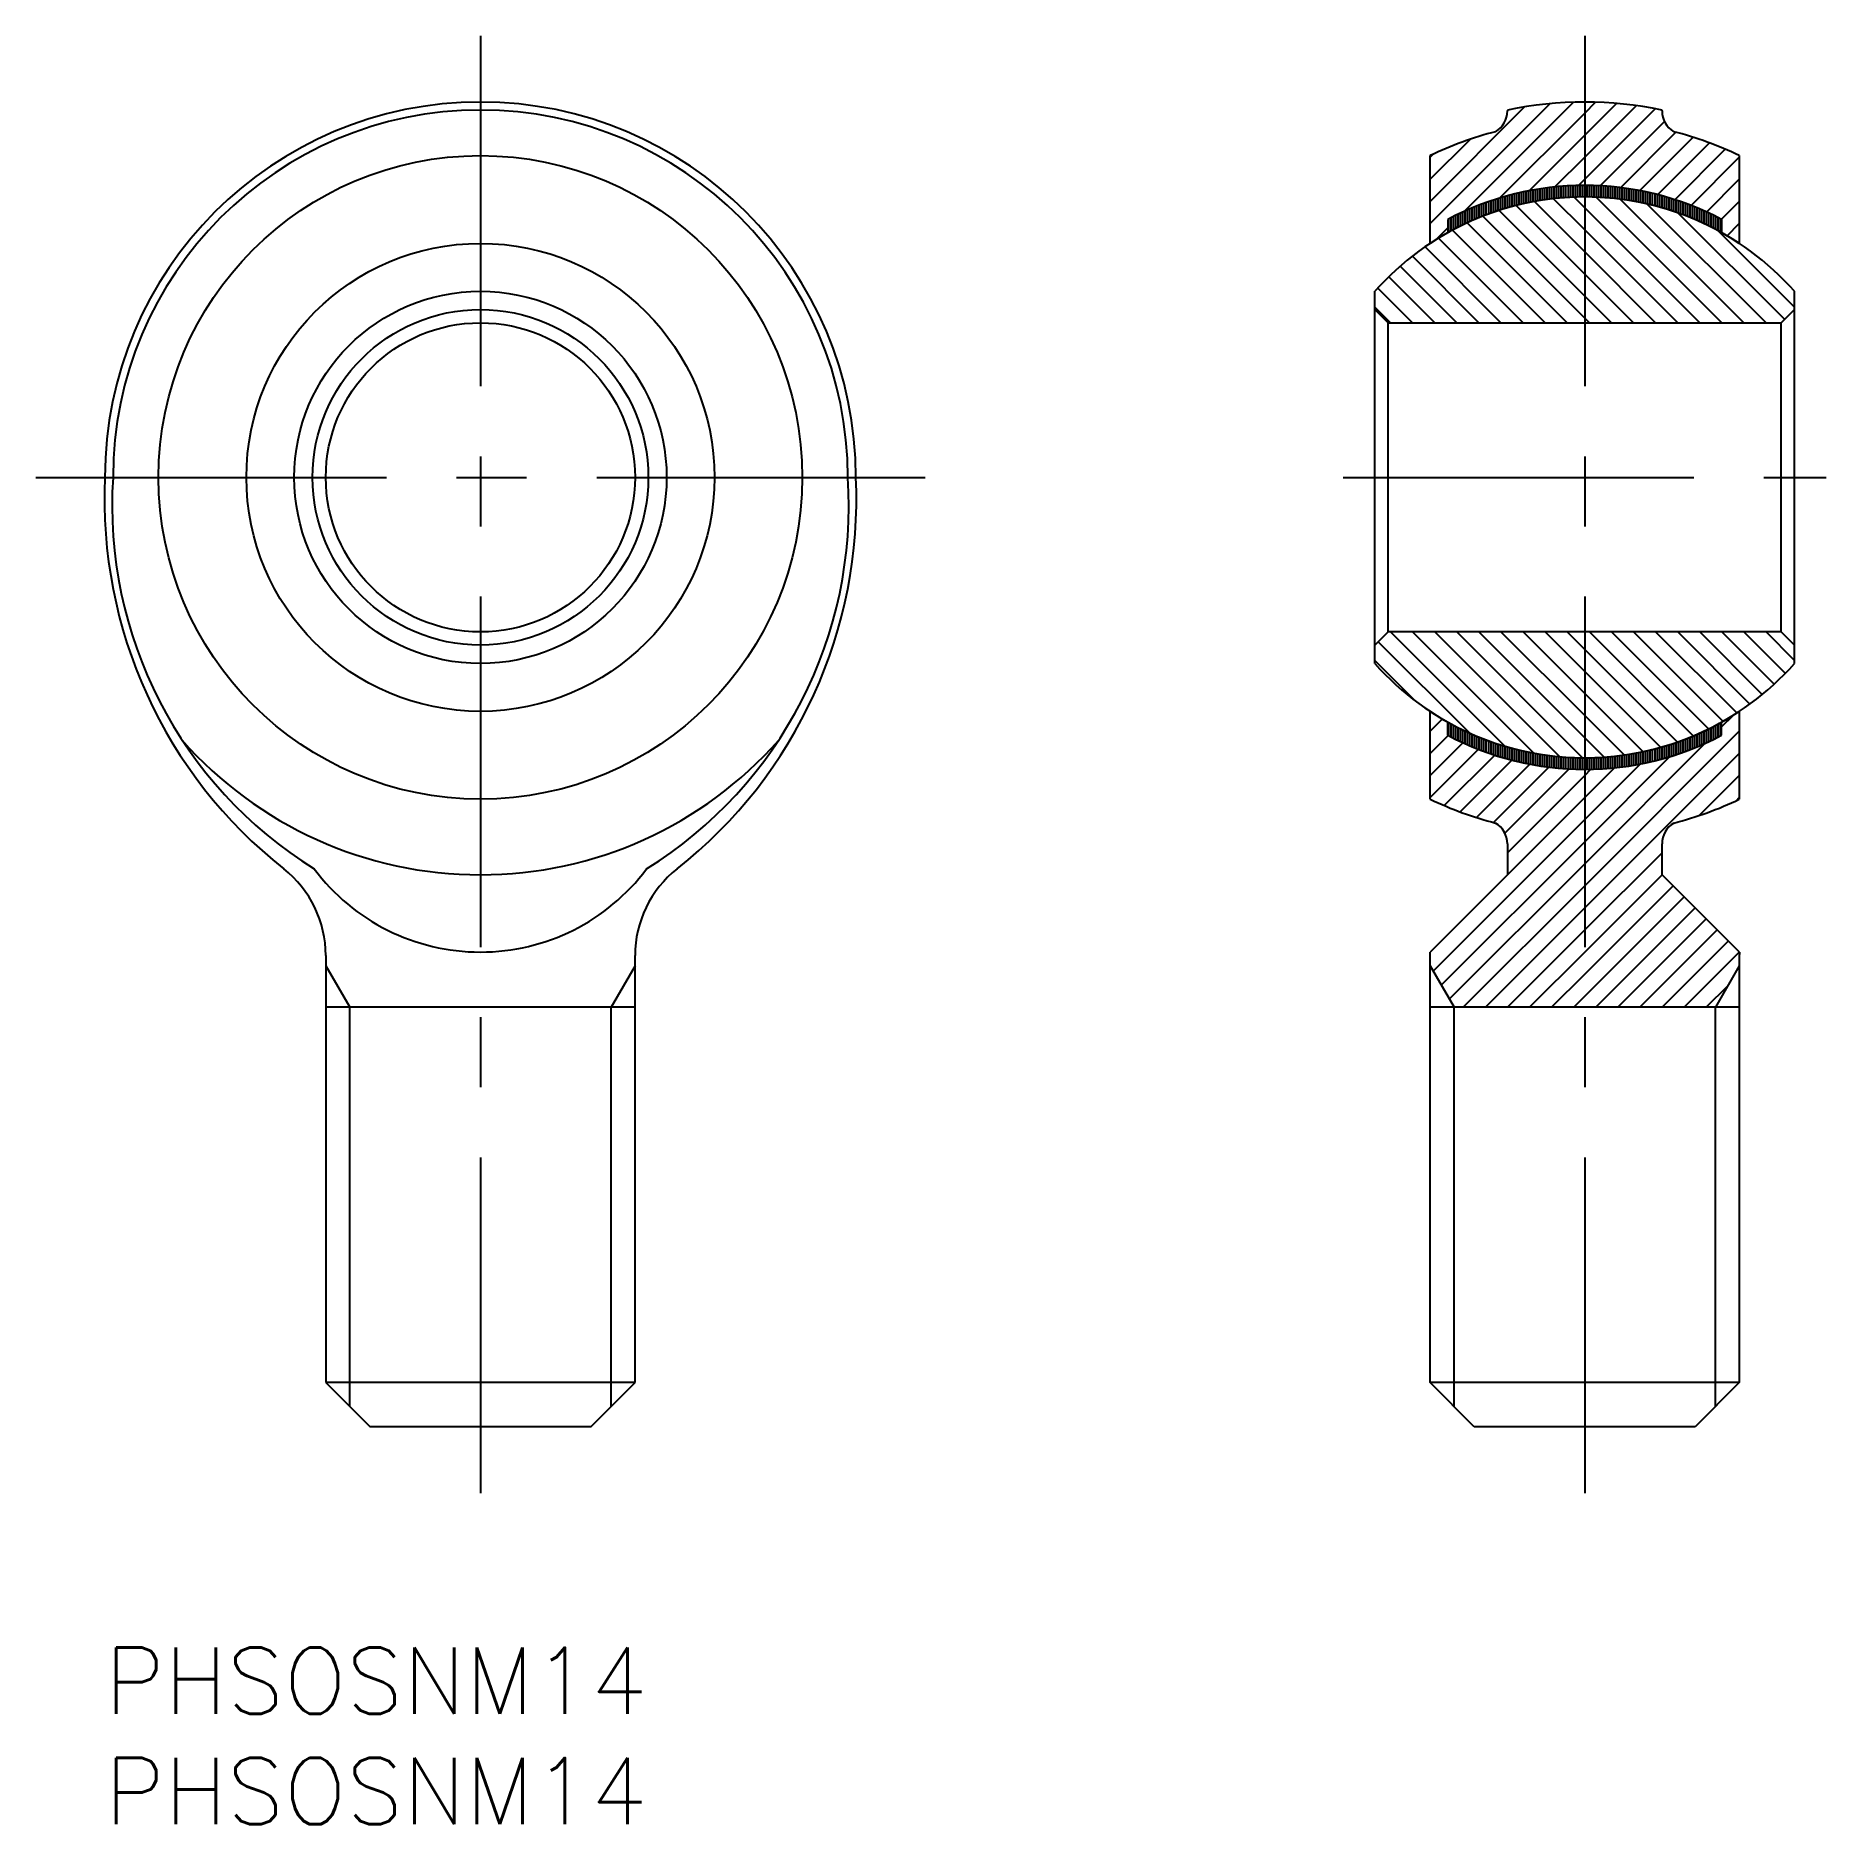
# Model space of a CAD drawing. Extents: x -3.1 to 77.9, y -8 to 73.
import ezdxf

# ---------------------------------------------------------------- set-up
doc = ezdxf.new("R2010")
doc.units = 0
doc.header["$LTSCALE"] = 0.5
doc.linetypes.add('CENTER', pattern=[50.8, 31.75, -6.35, 6.35, -6.35])
for name, color, linetype in [('MSM_CENTER', 1, 'CENTER'), ('MSM_CONTINUOUS', 7, 'CONTINUOUS'), ('MSM_NARROW', 5, 'CONTINUOUS'), ('MSM_PART_NUMBER', 7, 'CONTINUOUS')]:
    doc.layers.add(name, color=color, linetype=linetype)
doc.styles.get("Standard").update_dxf_attribs({"font": 'txt.shx', "height": 3, "bigfont": 'bigfont.shx'})

msp = doc.modelspace()

# ---------------------------------------------------------------- linework, layer by layer
at = {"layer": 'MSM_CENTER'}
for p, q in [((17, 73), (17, 7)), ((67, 73), (67, 7)), ((-3.132, 53), (37.132, 53)), ((56.067, 53), (77.933, 53))]:
    msp.add_line(p, q, dxfattribs=at)
at = {"layer": 'MSM_CONTINUOUS'}
for p, q in [((63.5, 69.636), (63.5, 69.6)), ((70.5, 69.6), (70.5, 69.636)), ((60, 63.597), (60, 67.574)), ((74, 67.574), (74, 63.597)), ((60.8, 64.682), (60.8, 64.084)), ((73.2, 64.682), (73.2, 64.084)), ((57.5, 44.571), (57.5, 61.428)), ((76.5, 44.571), (76.5, 61.428)), ((57.5, 60.6), (58.1, 60)), ((58.1, 60), (75.9, 60)), ((58.1, 46), (58.1, 60)), ((75.9, 60), (76.5, 60.6)), ((75.9, 46), (75.9, 60)), ((58.1, 46), (57.5, 45.4)), ((75.9, 46), (58.1, 46)), ((76.5, 45.4), (75.9, 46)), ((60, 38.426), (60, 42.403)), ((74, 42.403), (74, 38.426)), ((60.8, 41.318), (60.8, 41.916)), ((73.2, 41.318), (73.2, 41.916)), ((63.5, 36.4), (63.5, 35)), ((70.5, 35), (70.5, 36.4)), ((63.5, 35), (59.998, 31.498)), ((74.002, 31.498), (70.5, 35)), ((10, 31.342), (10, 12)), ((24, 12), (24, 31.342)), ((60, 12), (60, 31.342)), ((74, 31.342), (74, 12)), ((24, 29), (10, 29)), ((74, 29), (60, 29)), ((10, 12), (12, 10)), ((24, 12), (10, 12)), ((22, 10), (24, 12)), ((62, 10), (60, 12)), ((74, 12), (60, 12)), ((74, 12), (72, 10)), ((22, 10), (12, 10)), ((72, 10), (62, 10))]:
    msp.add_line(p, q, dxfattribs=at)
for radius in [14.574, 10.597, 8.429, 7.6, 7]:
    msp.add_circle((17, 53), radius, dxfattribs=at)
for centre, radius, start, end in [((17, 53), 17, 0.00015, 179.99985), ((67, 53), 17, 78.11884, 101.88116), ((17, 53), 16.636, 0.00016, 179.99984), ((62.4, 69.6), 1.1, 300.94427, 0), ((71.6, 69.6), 1.1, 180, 239.05573), ((67, 53), 16.168, 104.44961, 115.65517), ((67, 53), 16.168, 64.34483, 75.55039), ((67, 53), 12.7, 41.57985, 138.42015), ((67, 53), 12.7, 56.55192, 123.44808), ((67, 53), 13.225, 62.04298, 117.95702), ((21.297, 52.01), 21.32, 177.33837, 231.74322), ((19.68, 51.719), 19.358, 176.20631, 238.18953), ((14.32, 51.719), 19.358, 301.81047, 3.79369), ((12.703, 52.01), 21.32, 308.25678, 2.66163), ((67, 53), 12.7, 221.57985, 318.42015), ((67, 53), 12.7, 236.55192, 303.44808), ((17, 53), 18, 221.37695, 318.62305), ((67, 53), 13.225, 242.04298, 297.95702), ((67, 53), 16.168, 244.34483, 255.55039), ((67, 53), 16.168, 284.44961, 295.65517), ((62.4, 36.4), 1.1, 360, 59.05573), ((71.6, 36.4), 1.1, 120.94427, 180), ((5, 31.342), 5, 0, 51.74322), ((17, 40.897), 9.396, 216.80009, 323.19991), ((29, 31.342), 5, 128.25678, 180), ((55, 31.342), 5, 360, 1.77878), ((79, 31.342), 5, 178.22122, 180)]:
    msp.add_arc(centre, radius, start, end, dxfattribs=at)
at = {"layer": 'MSM_NARROW'}
for p, q in [((60, 64.5), (65.423, 69.923)), ((60, 65.5), (64.279, 69.779)), ((61.545, 65.045), (66.487, 69.987)), ((67, 69.5), (67.487, 69.987)), ((67, 68.5), (68.434, 69.934)), ((67, 67.5), (69.334, 69.834)), ((63.146, 65.646), (67, 69.5)), ((67, 66.5), (70.192, 69.692)), ((67.706, 66.206), (70.616, 69.116)), ((60, 66.5), (61.806, 68.306)), ((64.477, 65.977), (67, 68.5)), ((68.621, 66.121), (71.13, 68.63)), ((69.485, 65.985), (71.904, 68.404)), ((70.302, 65.802), (72.647, 68.147)), ((60, 67.5), (60.135, 67.635)), ((65.654, 66.154), (67, 67.5)), ((71.077, 65.577), (73.362, 67.862)), ((71.815, 65.315), (74, 67.5)), ((66.717, 66.217), (67, 66.5)), ((72.518, 65.018), (74, 66.5)), ((63.288, 65.141), (63.288, 65.689)), ((63.394, 65.176), (63.394, 65.722)), ((63.5, 65.207), (63.5, 65.752)), ((63.606, 65.234), (63.606, 65.779)), ((63.712, 65.262), (63.712, 65.805)), ((63.818, 65.29), (63.818, 65.831)), ((63.924, 65.317), (63.924, 65.858)), ((64.03, 65.345), (64.03, 65.884)), ((64.136, 65.373), (64.136, 65.911)), ((64.242, 65.394), (64.242, 65.932)), ((64.348, 65.416), (64.348, 65.952)), ((64.454, 65.437), (64.454, 65.973)), ((64.56, 65.458), (64.56, 65.993)), ((64.667, 65.48), (64.667, 66.014)), ((64.773, 65.501), (64.773, 66.034)), ((64.879, 65.521), (64.879, 66.053)), ((64.985, 65.536), (64.985, 66.068)), ((65.091, 65.551), (65.091, 66.082)), ((65.197, 65.566), (65.197, 66.097)), ((65.303, 65.581), (65.303, 66.111)), ((65.409, 65.596), (65.409, 66.125)), ((65.515, 65.612), (65.515, 66.14)), ((65.621, 65.623), (65.621, 66.152)), ((65.727, 65.632), (65.727, 66.16)), ((65.833, 65.641), (65.833, 66.169)), ((65.939, 65.65), (65.939, 66.177)), ((66.045, 65.66), (66.045, 66.186)), ((66.151, 65.669), (66.151, 66.195)), ((66.258, 65.678), (66.258, 66.203)), ((66.364, 65.682), (66.364, 66.208)), ((66.47, 65.685), (66.47, 66.211)), ((67, 65.209), (66.523, 65.687)), ((66.576, 65.688), (66.576, 66.213)), ((66.682, 65.691), (66.682, 66.216)), ((66.788, 65.694), (66.788, 66.219)), ((66.894, 65.697), (66.894, 66.222)), ((67, 65.7), (67, 66.225)), ((67, 65.7), (67, 66.225)), ((67.106, 65.697), (67.106, 66.222)), ((67.212, 65.694), (67.212, 66.219)), ((67.318, 65.691), (67.318, 66.216)), ((67.424, 65.688), (67.424, 66.213)), ((73.209, 60), (67.524, 65.685)), ((67.53, 65.685), (67.53, 66.211)), ((67.636, 65.682), (67.636, 66.208)), ((67.742, 65.678), (67.742, 66.203)), ((67.849, 65.669), (67.849, 66.195)), ((67.955, 65.66), (67.955, 66.186)), ((68.061, 65.65), (68.061, 66.177)), ((68.167, 65.641), (68.167, 66.169)), ((68.273, 65.632), (68.273, 66.16)), ((68.379, 65.623), (68.379, 66.152)), ((68.485, 65.612), (68.485, 66.14)), ((68.591, 65.596), (68.591, 66.125)), ((68.697, 65.581), (68.697, 66.111)), ((68.803, 65.566), (68.803, 66.097)), ((68.909, 65.551), (68.909, 66.082)), ((69.015, 65.536), (69.015, 66.068)), ((69.121, 65.521), (69.121, 66.053)), ((69.227, 65.501), (69.227, 66.034)), ((69.333, 65.48), (69.333, 66.014)), ((69.44, 65.458), (69.44, 65.993)), ((69.546, 65.437), (69.546, 65.973)), ((69.652, 65.416), (69.652, 65.952)), ((69.758, 65.394), (69.758, 65.932)), ((69.864, 65.373), (69.864, 65.911)), ((69.97, 65.345), (69.97, 65.884)), ((70.076, 65.317), (70.076, 65.858)), ((70.182, 65.29), (70.182, 65.831)), ((70.288, 65.262), (70.288, 65.805)), ((70.394, 65.234), (70.394, 65.779)), ((70.5, 65.207), (70.5, 65.752)), ((70.606, 65.176), (70.606, 65.722)), ((70.712, 65.141), (70.712, 65.689)), ((61.166, 64.275), (61.166, 64.863)), ((61.272, 64.331), (61.272, 64.916)), ((61.379, 64.386), (61.379, 64.969)), ((61.485, 64.438), (61.485, 65.019)), ((61.591, 64.486), (61.591, 65.064)), ((61.697, 64.534), (61.697, 65.11)), ((61.803, 64.582), (61.803, 65.156)), ((61.909, 64.63), (61.909, 65.201)), ((62.015, 64.678), (62.015, 65.247)), ((62.121, 64.724), (62.121, 65.291)), ((62.227, 64.765), (62.227, 65.33)), ((62.333, 64.806), (62.333, 65.369)), ((62.439, 64.847), (62.439, 65.408)), ((62.545, 64.888), (62.545, 65.447)), ((62.651, 64.929), (62.651, 65.486)), ((62.757, 64.97), (62.757, 65.525)), ((62.863, 65.005), (62.863, 65.559)), ((62.969, 65.039), (62.969, 65.592)), ((63.076, 65.073), (63.076, 65.624)), ((67, 61.209), (63.121, 65.088)), ((63.182, 65.107), (63.182, 65.657)), ((67, 62.209), (63.899, 65.311)), ((67, 63.209), (64.719, 65.49)), ((67, 64.209), (65.588, 65.621)), ((72.209, 60), (67, 65.209)), ((74.209, 60), (68.616, 65.593)), ((75.209, 60), (69.828, 65.381)), ((70.818, 65.107), (70.818, 65.657)), ((70.924, 65.073), (70.924, 65.624)), ((71.031, 65.039), (71.031, 65.592)), ((71.137, 65.005), (71.137, 65.559)), ((76.055, 60.154), (71.238, 64.971)), ((71.243, 64.97), (71.243, 65.525)), ((71.349, 64.929), (71.349, 65.486)), ((71.455, 64.888), (71.455, 65.447)), ((71.561, 64.847), (71.561, 65.408)), ((71.667, 64.806), (71.667, 65.369)), ((71.773, 64.765), (71.773, 65.33)), ((71.879, 64.724), (71.879, 65.291)), ((71.985, 64.678), (71.985, 65.247)), ((72.091, 64.63), (72.091, 65.201)), ((72.197, 64.582), (72.197, 65.156)), ((72.303, 64.534), (72.303, 65.11)), ((72.409, 64.486), (72.409, 65.064)), ((72.515, 64.438), (72.515, 65.019)), ((72.621, 64.386), (72.621, 64.969)), ((72.728, 64.331), (72.728, 64.916)), ((72.834, 64.275), (72.834, 64.863)), ((73.188, 64.688), (74, 65.5)), ((60.264, 63.764), (60.8, 64.3)), ((60.848, 64.109), (60.848, 64.706)), ((60.954, 64.164), (60.954, 64.758)), ((65.209, 60), (61.013, 64.196)), ((61.06, 64.22), (61.06, 64.811)), ((66.209, 60), (61.681, 64.528)), ((67, 60.209), (62.383, 64.826)), ((71.209, 60), (67, 64.209)), ((72.94, 64.22), (72.94, 64.811)), ((76.5, 60.709), (73.042, 64.167)), ((73.046, 64.164), (73.046, 64.758)), ((73.152, 64.109), (73.152, 64.706)), ((73.442, 63.942), (74, 64.5)), ((63.209, 60), (59.771, 63.438)), ((64.209, 60), (60.377, 63.832)), ((61.209, 60), (58.647, 62.562)), ((62.209, 60), (59.195, 63.014)), ((70.209, 60), (67, 63.209)), ((60.209, 60), (58.128, 62.081)), ((69.209, 60), (67, 62.209)), ((59.209, 60), (57.636, 61.573)), ((68.209, 60), (67, 61.209)), ((58.209, 60), (57.5, 60.709)), ((67.209, 60), (67, 60.209)), ((61.782, 41.427), (57.655, 45.554)), ((63.38, 40.829), (58.209, 46)), ((64.694, 40.515), (59.209, 46)), ((65.852, 40.357), (60.209, 46)), ((66.906, 40.303), (61.209, 46)), ((67, 41.209), (62.209, 46)), ((67, 42.209), (63.209, 46)), ((67, 43.209), (64.209, 46)), ((67, 44.209), (65.209, 46)), ((67, 45.209), (66.209, 46)), ((71.917, 41.292), (67.209, 46)), ((72.604, 41.605), (68.209, 46)), ((73.258, 41.951), (69.209, 46)), ((73.88, 42.329), (70.209, 46)), ((74.474, 42.735), (71.209, 46)), ((75.038, 43.171), (72.209, 46)), ((75.574, 43.635), (73.209, 46)), ((76.082, 44.127), (74.209, 46)), ((76.5, 44.709), (75.209, 46)), ((59.31, 42.899), (57.5, 44.709)), ((71.196, 41.013), (67, 45.209)), ((70.434, 40.775), (67, 44.209)), ((69.63, 40.579), (67, 43.209)), ((68.779, 40.43), (67, 42.209)), ((73.2, 41.7), (73.736, 42.235)), ((60, 41.5), (60.558, 42.058)), ((60.848, 41.294), (60.848, 41.891)), ((60.954, 41.242), (60.954, 41.836)), ((61.06, 41.189), (61.06, 41.78)), ((61.166, 41.136), (61.166, 41.725)), ((61.272, 41.084), (61.272, 41.669)), ((61.379, 41.031), (61.379, 41.614)), ((61.485, 40.981), (61.485, 41.562)), ((61.591, 40.936), (61.591, 41.514)), ((61.697, 40.89), (61.697, 41.466)), ((61.803, 40.844), (61.803, 41.418)), ((61.909, 40.799), (61.909, 41.37)), ((67, 34.5), (74, 41.5)), ((72.091, 40.799), (72.091, 41.37)), ((72.197, 40.844), (72.197, 41.418)), ((72.303, 40.89), (72.303, 41.466)), ((72.409, 40.936), (72.409, 41.514)), ((72.515, 40.981), (72.515, 41.562)), ((72.621, 41.031), (72.621, 41.614)), ((72.728, 41.084), (72.728, 41.669)), ((72.834, 41.136), (72.834, 41.725)), ((72.94, 41.189), (72.94, 41.78)), ((73.046, 41.242), (73.046, 41.836)), ((73.152, 41.294), (73.152, 41.891)), ((60, 40.5), (60.812, 41.312)), ((60, 39.5), (61.482, 40.982)), ((60, 38.5), (62.185, 40.685)), ((62.015, 40.753), (62.015, 41.322)), ((62.121, 40.708), (62.121, 41.275)), ((62.227, 40.669), (62.227, 41.234)), ((62.333, 40.63), (62.333, 41.194)), ((62.439, 40.591), (62.439, 41.153)), ((62.545, 40.552), (62.545, 41.112)), ((62.651, 40.513), (62.651, 41.071)), ((62.757, 40.474), (62.757, 41.03)), ((62.863, 40.441), (62.863, 40.995)), ((62.969, 40.408), (62.969, 40.961)), ((63.076, 40.376), (63.076, 40.927)), ((63.182, 40.343), (63.182, 40.893)), ((63.288, 40.31), (63.288, 40.858)), ((63.394, 40.278), (63.394, 40.824)), ((63.5, 40.248), (63.5, 40.793)), ((63.606, 40.221), (63.606, 40.766)), ((63.712, 40.195), (63.712, 40.738)), ((63.818, 40.168), (63.818, 40.71)), ((63.924, 40.142), (63.924, 40.683)), ((64.03, 40.116), (64.03, 40.655)), ((64.136, 40.089), (64.136, 40.627)), ((64.242, 40.068), (64.242, 40.605)), ((64.348, 40.047), (64.348, 40.584)), ((64.454, 40.027), (64.454, 40.563)), ((64.56, 40.007), (64.56, 40.541)), ((67.875, 40.334), (67, 41.209)), ((67, 35.5), (72.455, 40.955)), ((69.44, 40.007), (69.44, 40.541)), ((69.546, 40.027), (69.546, 40.563)), ((69.652, 40.047), (69.652, 40.584)), ((69.758, 40.068), (69.758, 40.605)), ((69.864, 40.089), (69.864, 40.627)), ((69.97, 40.116), (69.97, 40.655)), ((70.076, 40.142), (70.076, 40.683)), ((70.182, 40.168), (70.182, 40.71)), ((70.288, 40.195), (70.288, 40.738)), ((70.394, 40.221), (70.394, 40.766)), ((70.5, 40.248), (70.5, 40.793)), ((70.606, 40.278), (70.606, 40.824)), ((70.712, 40.31), (70.712, 40.858)), ((70.818, 40.343), (70.818, 40.893)), ((70.924, 40.376), (70.924, 40.927)), ((71.031, 40.408), (71.031, 40.961)), ((71.137, 40.441), (71.137, 40.995)), ((71.243, 40.474), (71.243, 41.03)), ((71.349, 40.513), (71.349, 41.071)), ((71.455, 40.552), (71.455, 41.112)), ((71.561, 40.591), (71.561, 41.153)), ((71.667, 40.63), (71.667, 41.194)), ((71.773, 40.669), (71.773, 41.234)), ((71.879, 40.708), (71.879, 41.275)), ((71.985, 40.753), (71.985, 41.322)), ((60.638, 38.138), (62.923, 40.423)), ((61.353, 37.853), (63.698, 40.198)), ((62.096, 37.596), (64.515, 40.015)), ((62.87, 37.37), (65.379, 39.879)), ((63.384, 36.884), (66.294, 39.794)), ((64.667, 39.986), (64.667, 40.52)), ((64.773, 39.966), (64.773, 40.499)), ((64.879, 39.947), (64.879, 40.479)), ((64.985, 39.932), (64.985, 40.464)), ((65.091, 39.918), (65.091, 40.449)), ((65.197, 39.903), (65.197, 40.434)), ((65.303, 39.889), (65.303, 40.419)), ((65.409, 39.874), (65.409, 40.403)), ((65.515, 39.86), (65.515, 40.388)), ((65.621, 39.848), (65.621, 40.377)), ((65.727, 39.84), (65.727, 40.368)), ((65.833, 39.831), (65.833, 40.358)), ((65.939, 39.822), (65.939, 40.349)), ((66.045, 39.814), (66.045, 40.34)), ((66.151, 39.805), (66.151, 40.331)), ((66.258, 39.796), (66.258, 40.322)), ((66.364, 39.792), (66.364, 40.318)), ((66.47, 39.789), (66.47, 40.315)), ((66.576, 39.786), (66.576, 40.312)), ((66.682, 39.784), (66.682, 40.309)), ((66.788, 39.781), (66.788, 40.306)), ((66.894, 39.778), (66.894, 40.303)), ((67, 33.5), (74, 40.5)), ((67, 36.5), (70.854, 40.354)), ((67, 39.775), (67, 40.3)), ((67, 39.775), (67, 40.3)), ((67, 37.5), (69.523, 40.023)), ((67, 38.5), (68.346, 39.846)), ((67, 39.5), (67.283, 39.783)), ((67.106, 39.778), (67.106, 40.303)), ((67.212, 39.781), (67.212, 40.306)), ((67.318, 39.784), (67.318, 40.309)), ((67.424, 39.786), (67.424, 40.312)), ((67.53, 39.789), (67.53, 40.315)), ((67.636, 39.792), (67.636, 40.318)), ((67.742, 39.796), (67.742, 40.322)), ((67.849, 39.805), (67.849, 40.331)), ((67.955, 39.814), (67.955, 40.34)), ((68.061, 39.822), (68.061, 40.349)), ((68.167, 39.831), (68.167, 40.358)), ((68.273, 39.84), (68.273, 40.368)), ((68.379, 39.848), (68.379, 40.377)), ((68.485, 39.86), (68.485, 40.388)), ((68.591, 39.874), (68.591, 40.403)), ((68.697, 39.889), (68.697, 40.419)), ((68.803, 39.903), (68.803, 40.434)), ((68.909, 39.918), (68.909, 40.449)), ((69.015, 39.932), (69.015, 40.464)), ((69.121, 39.947), (69.121, 40.479)), ((69.227, 39.966), (69.227, 40.499)), ((69.333, 39.986), (69.333, 40.52)), ((63.5, 36), (67, 39.5)), ((72.194, 37.694), (74, 39.5)), ((63.5, 35), (67, 38.5)), ((73.865, 38.365), (74, 38.5)), ((60.137, 30.637), (67, 37.5)), ((60.503, 30.003), (67, 36.5)), ((67, 32.5), (70.5, 36)), ((60.869, 29.369), (67, 35.5)), ((67, 31.5), (70.5, 35)), ((61.5, 29), (67, 34.5)), ((67, 30.5), (71, 34.5)), ((62.5, 29), (67, 33.5)), ((67, 29.5), (71.5, 34)), ((67.5, 29), (72, 33.5)), ((63.5, 29), (67, 32.5)), ((68.5, 29), (72.5, 33)), ((69.5, 29), (73, 32.5)), ((70.5, 29), (73.5, 32)), ((10, 30.875), (11.082, 29)), ((24, 30.875), (22.917, 29)), ((60, 30.875), (61.082, 29)), ((64.5, 29), (67, 31.5)), ((71.5, 29), (74, 31.5)), ((74, 30.875), (72.918, 29)), ((65.5, 29), (67, 30.5)), ((66.5, 29), (67, 29.5)), ((72.5, 29), (73.488, 29.988)), ((11.082, 10.917), (11.082, 29)), ((22.917, 10.917), (22.917, 29)), ((61.082, 10.917), (61.082, 29)), ((72.918, 10.917), (72.918, 29))]:
    msp.add_line(p, q, dxfattribs=at)

# ---------------------------------------------------------------- texts
at = {"layer": 'MSM_PART_NUMBER'}
for p in [(0, -3), (0, -8)]:
    msp.add_text('PHSOSNM14', height=3, dxfattribs=at).set_placement(p)

doc.saveas('drawing.dxf')
